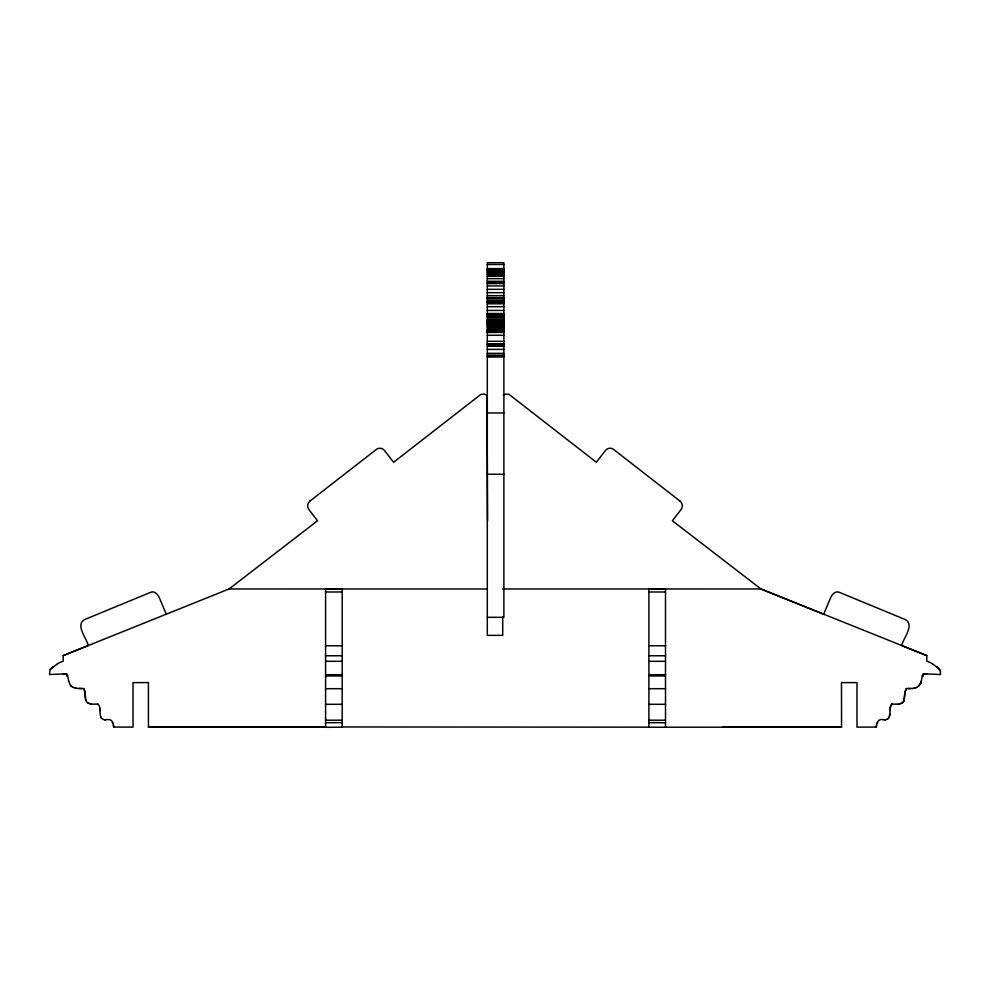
<?xml version="1.0" encoding="UTF-8"?>
<svg xmlns="http://www.w3.org/2000/svg" width="990" height="990" viewBox="0 0 990 990"><rect width="100%" height="100%" fill="white"/><g stroke="black" fill="none" stroke-linecap="round" stroke-linejoin="round"><path stroke-width="1.49" d="M887.783 718.827C891.965 714.953 888.117 708.568 891.569 704.15M889.973 710.511L889.973 709.545M72.629 687.147L70.538 685.625L68.681 681.157M923.187 675.774L923.225 673.967L926.764 673.905M68.706 681.17L67.679 675.774M648.908 727.229L841.562 727.13L841.488 682.605L856.981 682.617L856.981 727.13L876.336 727.068C877.016 721.957 878.217 718.035 884.738 720.015M889.998 709.149L890.109 708.197M904.216 700.314L905.07 691.874L906.32 688.52L910.899 688.57M889.899 713.889L889.441 716.03M922.321 675.786L921.319 681.17M921.257 681.157L921.183 681.788A16.273 16.273 0 0 1 920.391 683.917L917.322 687.134M921.319 681.528L918.757 686.318M890.171 707.788L892.027 704.15M906.395 688.533L904.897 692.369L903.882 701.056M876.781 723.455L877.635 722.49M920.452 683.929L920.811 683.075M888.562 718.196L889.107 717.205M903.412 701.786L903.957 701.068M50.119 669.574L57.63 663.659M902.793 702.405L903.486 701.799M53.225 666.493L50.094 669.562L49.525 674.537L66.639 673.769L66.763 675.786M309.684 501.262L376.695 449.163A5.779 5.779 0 0 1 384.442 450.475L393.612 462.256L480.818 394.441L483.999 394.008A26.161 26.161 0 0 1 485.174 394.49L486.919 395.505L486.981 396.557L487.587 520.74M61.788 661.629L63.236 661.147L63.212 655.59L229.098 588.963L317.567 520.74L308.991 509.702A6.225 6.225 0 0 1 309.684 501.262M902.868 702.417L901.222 703.37M503.279 395.27L504.752 394.49A26.161 26.161 0 0 1 505.927 394.008L509.12 394.441L596.327 462.256L605.484 450.475A5.779 5.779 0 0 1 613.243 449.163L680.241 501.262M902.113 702.937L899.687 703.977M887.857 718.839L885.456 719.817M57.606 663.634L61.813 661.642M63.212 655.59L88.209 645.579C87.293 639.119 74.782 625.123 84.583 619.591L150.245 592.478C154.329 590.201 158.153 594.681 159.501 598.158L166.283 614.258M917.384 687.147L915.985 687.617M913.931 688.186L914.909 687.951M916.047 687.629L914.834 687.926M885.53 719.829L884.676 720.002M899.106 704.113L899.749 703.989M913.003 688.446L913.659 688.347M913.077 688.471L908.276 688.545M898.45 704.138L899.168 704.125M76.341 688.335L83.63 688.533C87.033 692.901 82.838 700.883 88.729 703.383M81.687 688.57L79.101 688.557M97.998 704.15L91.488 704.138M898.512 704.15L891.965 704.138M487.303 264.516L503.885 264.516M487.303 268.575L503.885 268.575M487.303 269.837L503.885 269.837M487.303 270.097L503.885 270.097M487.303 271.062L503.885 271.062M487.303 272.324L503.885 272.324M487.303 273.785L503.885 273.785M487.303 274.849L503.885 274.849M487.303 276.272L503.885 276.272M487.303 278.648L503.885 278.648M487.303 281.284L503.885 281.284M487.303 282.719L503.885 282.719M487.303 283.214L503.885 283.214M487.303 283.61L503.885 283.61M487.303 285.937L503.885 285.937M487.303 289.328L503.885 289.328M487.303 292.681L503.885 292.681M487.303 295.688L503.885 295.688M487.303 297.631L503.885 297.631M487.303 297.94L503.885 297.94M487.303 298.139L503.885 298.139M487.303 299.017L503.885 299.017M487.303 300.799L503.885 300.799M487.303 301.826L503.885 301.826M487.303 302.111L503.885 302.111M487.303 302.284L503.885 302.284M487.303 303.806L503.885 303.806M487.303 306.69L503.885 306.69M487.303 310.439L503.885 310.439M487.303 313.508L503.885 313.508M487.303 314.078L503.885 314.04M487.303 314.251L503.885 314.251M487.303 314.969L503.885 314.969M487.303 316.132L503.885 316.132M487.303 316.775L503.885 316.775M487.303 318.099L503.885 318.099M487.303 319.708L503.885 319.708M487.303 320.562L503.885 320.562M487.303 321.267L503.885 321.267M487.303 321.96L503.885 321.96M487.303 322.295L503.885 322.295M487.303 322.505L503.885 322.505M487.303 322.678L503.885 322.715M487.303 322.913L503.885 322.913M487.303 323.557L503.885 323.557M487.303 324.386L503.885 324.386M487.303 325.252L503.885 325.252M487.303 326.18L503.885 326.18M487.303 327.603L503.885 327.603M487.303 329.125L503.885 329.125M487.303 329.992L503.885 329.992M487.303 330.685L503.885 330.685M487.303 331.563L503.885 331.563M487.303 332.343L503.885 332.343M487.303 332.38L503.885 332.38M487.303 335.288L503.885 335.288M487.303 341.303L503.885 341.303M487.303 344.037L503.885 344.037M487.303 344.272L503.885 344.272M487.303 344.978L503.885 344.978M487.303 346.228L503.885 346.228M487.303 349.383L503.885 349.383M487.303 353.343L503.885 353.343M487.303 355.163L503.885 355.163M487.303 356.264L503.885 356.264M487.303 357.068L503.885 356.92M487.303 412.954L503.885 412.954M487.303 474.247L503.885 474.247M229.098 588.963L487.303 588.976M502.722 588.976L760.914 588.963L926.788 655.603L926.788 661.147L928.212 661.642M325.586 589.124L342.181 589.124M648.908 589.124L665.503 589.124M325.586 591.983L342.181 591.983M648.908 591.983L665.503 591.983M487.303 617.314L503.885 617.314L503.885 262.709L487.303 262.709L487.303 635.357L502.722 635.357L502.722 616.807M325.586 645.765L342.181 645.765M648.908 645.765L665.503 645.765M325.586 655.764L342.181 655.764M648.908 655.764L665.503 655.764M325.586 661.308L342.181 661.308M648.908 661.308L665.503 661.308M325.586 674.71L342.181 674.71M648.908 674.71L665.503 674.71M67.704 675.786L66.738 675.774L66.714 673.967L63.174 673.905M325.586 675.947L342.181 675.947M648.908 675.947L665.503 675.947M922.259 675.774L923.262 675.786L923.385 673.769L940.5 674.537L940.413 671.01M325.586 688.693L342.181 688.693M648.908 688.693L665.503 688.693M97.973 704.138C102.527 708.073 96.933 717.998 104.495 719.829M325.586 704.311L342.181 704.311M648.908 704.311L665.503 704.311M325.586 720.2L342.181 720.2M648.908 720.2L665.503 720.2M325.586 722.712L342.181 722.626M648.908 722.626L665.503 722.712M148.463 727.13L325.586 726.957L148.438 727.118L148.438 682.605L133.031 682.617L133.031 727.13L113.664 727.056A27.621 27.621 0 0 0 113.442 724.853M722.873 727.068L841.488 727.118M342.181 727.229L325.586 727.291L325.586 588.951M342.552 726.957L649.007 727.167M112.365 722.477L113.169 723.48M112.625 722.49C111.684 720.077 109.841 718.728 105.262 720.002M91.513 704.15L90.251 703.977M105.287 720.015L104.47 719.817M75.116 687.951L72.617 687.134M75.091 687.926L76.366 688.347M90.276 703.989L87.887 702.925M926.727 655.59L901.729 645.579C902.645 639.119 915.156 625.123 905.355 619.591L839.681 592.478C835.597 590.201 831.786 594.681 830.437 598.158L823.643 614.258L760.914 588.963L672.359 520.74L680.947 509.702A6.225 6.225 0 0 0 680.241 501.262M928.137 661.629L932.394 663.659M932.332 663.634L939.906 669.574M936.738 666.48L940.488 671.022M70.562 685.637L71.193 686.33M100.918 717.205L101.463 718.196M83.63 688.533L84.88 691.886L85.746 700.326M113.145 723.455L113.689 727.068M100.027 709.533L100.027 710.498M665.503 588.951L665.503 727.291M648.908 588.951L648.908 727.291M342.181 588.951L342.181 727.291M876.261 727.056A27.621 27.621 0 0 1 876.484 724.853M99.965 708.654A11.051 11.051 0 0 1 100.027 709.768"/></g></svg>
